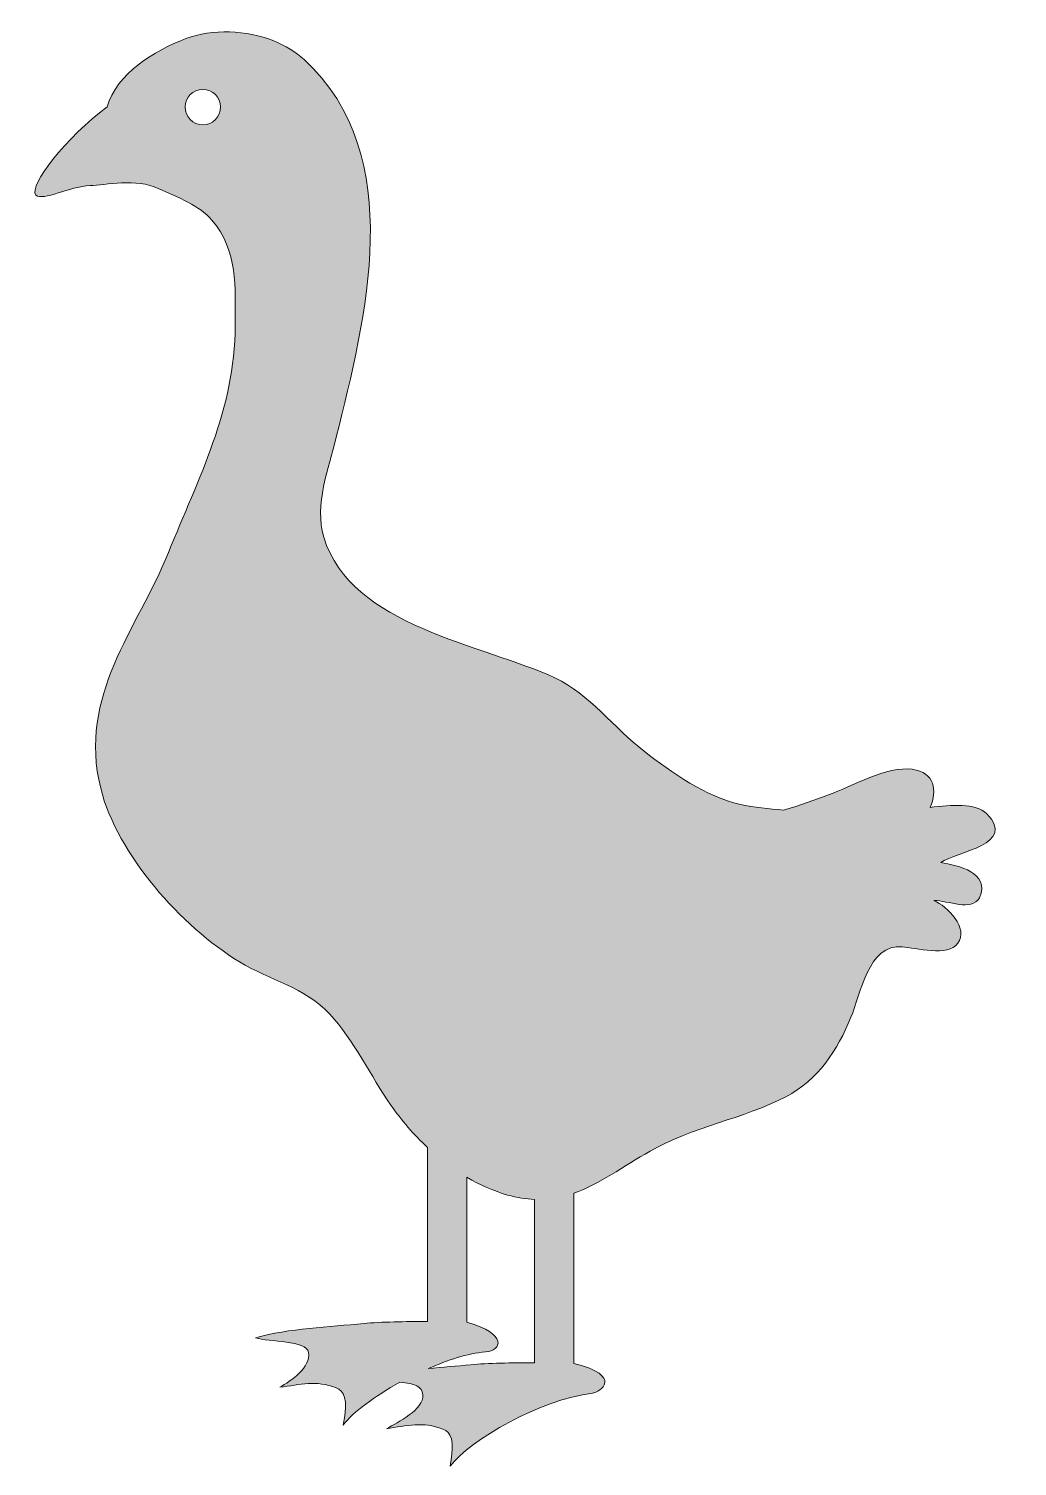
# Model space of a CAD drawing. Header units: inches. Extents: x 0 to 70, y 0 to 102.
import ezdxf

# ---------------------------------------------------------------- set-up
doc = ezdxf.new("R2010")
doc.units = ezdxf.units.IN
doc.header["$MEASUREMENT"] = 0
doc.layers.add('Layer 1', color=7, linetype='Continuous')

msp = doc.modelspace()

# ---------------------------------------------------------------- hatches: boundary and pattern name
at = {"layer": 'Layer 1', "true_color": 0x8dbfcd}
h = msp.add_hatch(color=133, dxfattribs=at)
h.dxf.hatch_style = 2
edge = h.paths.add_edge_path()
edge.add_spline(control_points=[(67.43, 46.22), (66.64, 47.01), (64.93, 46.84), (63.43, 46.67), (63.93, 47.86), (63.76, 49.15), (62.15, 49.37), (60.39, 49.61), (57.86, 48.15), (56.23, 47.56), (55.18, 47.18), (54.12, 46.76), (53.04, 46.48), (51.99, 46.55), (50.96, 46.67), (49.98, 46.88), (47.53, 47.42), (45.14, 49.12), (43.17, 50.64), (41.05, 52.27), (39.25, 54.71), (36.87, 55.83), (31.79, 58.21), (22.36, 59.47), (20.47, 65.81), (19.79, 68.12), (20.8, 70.68), (21.35, 72.9), (23.42, 81.3), (26.46, 92.8), (19.08, 99.64), (18.48, 100.19), (17.74, 100.63), (16.93, 100.96), (14.96, 101.74), (12.58, 101.82), (10.7, 101.12), (8.43, 100.28), (5.8, 98.63), (5.11, 96.28), (2.23, 94.17), (-0.44, 90.72), (0.06, 90.04), (0.61, 89.6), (2.43, 90.65), (3.91, 90.71), (4.96, 90.75), (7.21, 91.24), (8.74, 90.51), (10.16, 89.87), (11.66, 89.29), (12.53, 88.27), (14.41, 86.07), (14.19, 83.57), (14.19, 80.78), (14.18, 74.86), (11.58, 69.98), (9.46, 64.73), (7.26, 59.27), (3.02, 54.61), (4.66, 48.02), (5.82, 43.34), (10.38, 38.22), (14.49, 35.73), (16.69, 34.4), (19.09, 33.95), (20.89, 32.02), (22.56, 30.24), (23.82, 27.57), (25.21, 25.58), (25.96, 24.52), (26.84, 23.49), (27.82, 22.57), (27.82, 22.57), (27.82, 10.25), (27.82, 10.25), (26.26, 10.25), (24.49, 10.23), (23.32, 10.11), (20.84, 9.86), (18, 9.78), (15.63, 9.09), (16.59, 8.79), (19.25, 8.95), (19.38, 8.06), (19.55, 7), (18.14, 6.04), (17.34, 5.59), (18.8, 5.78), (19.91, 6.12), (21.34, 5.55), (21.89, 5.33), (22.22, 4.83), (21.84, 2.92), (22.54, 3.82), (24.06, 4.96), (25.86, 5.95), (26.92, 5.86), (27.44, 5.66), (27.48, 5.07), (27.56, 4), (25.7, 3.12), (24.91, 2.66), (26.36, 2.86), (27.47, 3.2), (28.91, 2.63), (29.45, 2.41), (29.79, 1.9), (29.41, 0), (30.86, 1.86), (35.81, 4.75), (39.49, 5.17), (40.02, 5.24), (41.75, 6.4), (38.18, 7.28), (38.18, 7.28), (38.18, 19.34), (38.18, 19.34), (40.01, 19.99), (41.66, 21.23), (43.58, 22.32), (46.59, 24.04), (50.13, 24.59), (53.19, 26.17), (55.5, 27.37), (56.85, 29.46), (57.81, 31.8), (58.47, 33.41), (59.06, 37.04), (61.44, 36.8), (62.38, 36.71), (64.68, 36.07), (65.39, 37.04), (66.17, 38.11), (64.65, 39.65), (63.69, 40.08), (64.72, 40.07), (66.32, 39.28), (66.93, 40.26), (67.66, 42.11), (65.45, 42.52), (64.17, 42.76), (65.35, 43.55), (69.59, 44.04), (67.43, 46.22)], knot_values=[0, 0, 0, 0, 1, 1, 1, 2, 2, 2, 3, 3, 3, 4, 4, 4, 5, 5, 5, 6, 6, 6, 7, 7, 7, 8, 8, 8, 9, 9, 9, 10, 10, 10, 11, 11, 11, 12, 12, 12, 13, 13, 13, 14, 14, 14, 15, 15, 15, 16, 16, 16, 17, 17, 17, 18, 18, 18, 19, 19, 19, 20, 20, 20, 21, 21, 21, 22, 22, 22, 23, 23, 23, 24, 24, 24, 25, 25, 25, 26, 26, 26, 27, 27, 27, 28, 28, 28, 29, 29, 29, 30, 30, 30, 31, 31, 31, 32, 32, 32, 33, 33, 33, 34, 34, 34, 35, 35, 35, 36, 36, 36, 37, 37, 37, 38, 38, 38, 39, 39, 39, 40, 40, 40, 41, 41, 41, 42, 42, 42, 43, 43, 43, 44, 44, 44, 45, 45, 45, 46, 46, 46, 47, 47, 47, 48, 48, 48, 48], degree=3, periodic=1)
edge = h.paths.add_edge_path()
edge.add_spline(control_points=[(11.9, 95.02), (11.2, 95.02), (10.64, 95.58), (10.64, 96.28), (10.64, 96.97), (11.2, 97.53), (11.9, 97.53), (12.59, 97.53), (13.15, 96.97), (13.15, 96.28), (13.15, 95.58), (12.59, 95.02), (11.9, 95.02)], knot_values=[0, 0, 0, 0, 1, 1, 1, 2, 2, 2, 3, 3, 3, 4, 4, 4, 4], degree=3, periodic=1)
edge = h.paths.add_edge_path()
edge.add_spline(control_points=[(35.39, 7.32), (33.82, 7.33), (32.05, 7.31), (30.88, 7.19), (29.91, 7.09), (28.89, 7.02), (27.86, 6.92), (29.23, 7.51), (30.65, 8), (31.92, 8.1), (33.07, 8.18), (33.53, 9.36), (30.61, 10.21), (30.61, 10.21), (30.61, 20.47), (30.61, 20.47), (31.52, 19.93), (32.48, 19.5), (33.48, 19.21), (34.16, 19.02), (34.79, 18.92), (35.39, 18.9), (35.39, 18.9), (35.39, 7.32), (35.39, 7.32)], knot_values=[0, 0, 0, 0, 1, 1, 1, 2, 2, 2, 3, 3, 3, 4, 4, 4, 5, 5, 5, 6, 6, 6, 7, 7, 7, 8, 8, 8, 8], degree=3, periodic=1)

# ---------------------------------------------------------------- linework, layer by layer
at = {"layer": 'Layer 1', "lineweight": 0}
for points, knots in [([(67.43, 46.22), (66.64, 47.01), (64.93, 46.84), (63.43, 46.67), (63.93, 47.86), (63.76, 49.15), (62.15, 49.37), (60.39, 49.61), (57.86, 48.15), (56.23, 47.56), (55.18, 47.18), (54.12, 46.76), (53.04, 46.48), (51.99, 46.55), (50.96, 46.67), (49.98, 46.88), (47.53, 47.42), (45.14, 49.12), (43.17, 50.64), (41.05, 52.27), (39.25, 54.71), (36.87, 55.83), (31.79, 58.21), (22.36, 59.47), (20.47, 65.81), (19.79, 68.12), (20.8, 70.68), (21.35, 72.9), (23.42, 81.3), (26.46, 92.8), (19.08, 99.64), (18.48, 100.19), (17.74, 100.63), (16.93, 100.96), (14.96, 101.74), (12.58, 101.82), (10.7, 101.12), (8.43, 100.28), (5.8, 98.63), (5.11, 96.28), (2.23, 94.17), (-0.44, 90.72), (0.06, 90.04), (0.61, 89.6), (2.43, 90.65), (3.91, 90.71), (4.96, 90.75), (7.21, 91.24), (8.74, 90.51), (10.16, 89.87), (11.66, 89.29), (12.53, 88.27), (14.41, 86.07), (14.19, 83.57), (14.19, 80.78), (14.18, 74.86), (11.58, 69.98), (9.46, 64.73), (7.26, 59.27), (3.02, 54.61), (4.66, 48.02), (5.82, 43.34), (10.38, 38.22), (14.49, 35.73), (16.69, 34.4), (19.09, 33.95), (20.89, 32.02), (22.56, 30.24), (23.82, 27.57), (25.21, 25.58), (25.96, 24.52), (26.84, 23.49), (27.82, 22.57), (27.82, 22.57), (27.82, 10.25), (27.82, 10.25), (26.26, 10.25), (24.49, 10.23), (23.32, 10.11), (20.84, 9.86), (18, 9.78), (15.63, 9.09), (16.59, 8.79), (19.25, 8.95), (19.38, 8.06), (19.55, 7), (18.14, 6.04), (17.34, 5.59), (18.8, 5.78), (19.91, 6.12), (21.34, 5.55), (21.89, 5.33), (22.22, 4.83), (21.84, 2.92), (22.54, 3.82), (24.06, 4.96), (25.86, 5.95), (26.92, 5.86), (27.44, 5.66), (27.48, 5.07), (27.56, 4), (25.7, 3.12), (24.91, 2.66), (26.36, 2.86), (27.47, 3.2), (28.91, 2.63), (29.45, 2.41), (29.79, 1.9), (29.41, 0), (30.86, 1.86), (35.81, 4.75), (39.49, 5.17), (40.02, 5.24), (41.75, 6.4), (38.18, 7.28), (38.18, 7.28), (38.18, 19.34), (38.18, 19.34), (40.01, 19.99), (41.66, 21.23), (43.58, 22.32), (46.59, 24.04), (50.13, 24.59), (53.19, 26.17), (55.5, 27.37), (56.85, 29.46), (57.81, 31.8), (58.47, 33.41), (59.06, 37.04), (61.44, 36.8), (62.38, 36.71), (64.68, 36.07), (65.39, 37.04), (66.17, 38.11), (64.65, 39.65), (63.69, 40.08), (64.72, 40.07), (66.32, 39.28), (66.93, 40.26), (67.66, 42.11), (65.45, 42.52), (64.17, 42.76), (65.35, 43.55), (69.59, 44.04), (67.43, 46.22)], [0, 0, 0, 0, 1, 1, 1, 2, 2, 2, 3, 3, 3, 4, 4, 4, 5, 5, 5, 6, 6, 6, 7, 7, 7, 8, 8, 8, 9, 9, 9, 10, 10, 10, 11, 11, 11, 12, 12, 12, 13, 13, 13, 14, 14, 14, 15, 15, 15, 16, 16, 16, 17, 17, 17, 18, 18, 18, 19, 19, 19, 20, 20, 20, 21, 21, 21, 22, 22, 22, 23, 23, 23, 24, 24, 24, 25, 25, 25, 26, 26, 26, 27, 27, 27, 28, 28, 28, 29, 29, 29, 30, 30, 30, 31, 31, 31, 32, 32, 32, 33, 33, 33, 34, 34, 34, 35, 35, 35, 36, 36, 36, 37, 37, 37, 38, 38, 38, 39, 39, 39, 40, 40, 40, 41, 41, 41, 42, 42, 42, 43, 43, 43, 44, 44, 44, 45, 45, 45, 46, 46, 46, 47, 47, 47, 48, 48, 48, 48]), ([(11.9, 95.02), (11.2, 95.02), (10.64, 95.58), (10.64, 96.28), (10.64, 96.97), (11.2, 97.53), (11.9, 97.53), (12.59, 97.53), (13.15, 96.97), (13.15, 96.28), (13.15, 95.58), (12.59, 95.02), (11.9, 95.02)], [0, 0, 0, 0, 1, 1, 1, 2, 2, 2, 3, 3, 3, 4, 4, 4, 4]), ([(35.39, 7.32), (33.82, 7.33), (32.05, 7.31), (30.88, 7.19), (29.91, 7.09), (28.89, 7.02), (27.86, 6.92), (29.23, 7.51), (30.65, 8), (31.92, 8.1), (33.07, 8.18), (33.53, 9.36), (30.61, 10.21), (30.61, 10.21), (30.61, 20.47), (30.61, 20.47), (31.52, 19.93), (32.48, 19.5), (33.48, 19.21), (34.16, 19.02), (34.79, 18.92), (35.39, 18.9), (35.39, 18.9), (35.39, 7.32), (35.39, 7.32)], [0, 0, 0, 0, 1, 1, 1, 2, 2, 2, 3, 3, 3, 4, 4, 4, 5, 5, 5, 6, 6, 6, 7, 7, 7, 8, 8, 8, 8])]:
    msp.add_open_spline(points, degree=3, knots=knots, dxfattribs=at)

doc.saveas('drawing.dxf')
